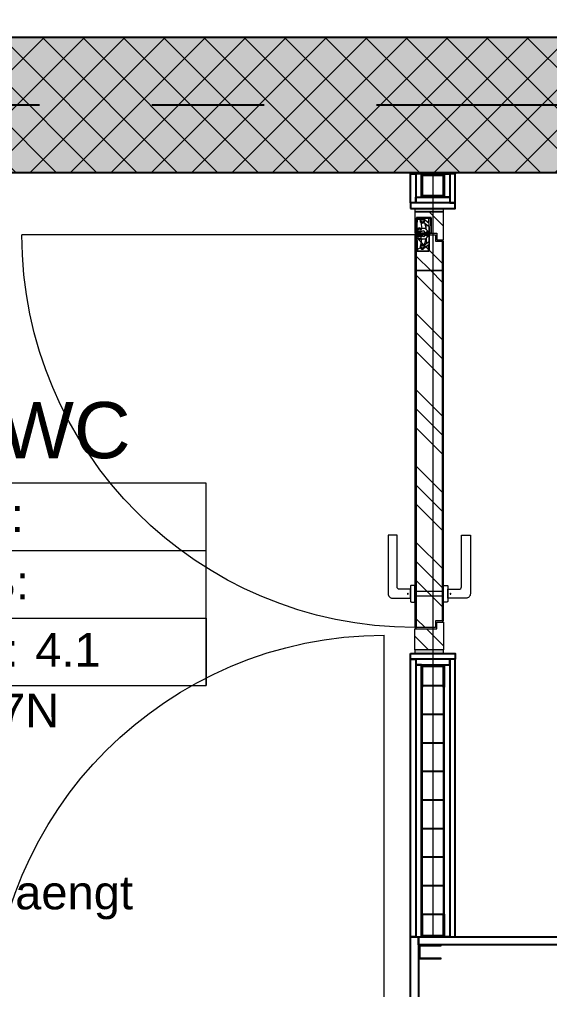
# Model space of a CAD drawing. Header units: millimetres. Extents: x -5 to 111, y -3 to 86.
# Drawn here: x 16.606 to 17.785, y 41.932 to 44.09 of the extents above; entities that cross this region are included whole.
import ezdxf

# ---------------------------------------------------------------- set-up
doc = ezdxf.new("R2010")
doc.units = ezdxf.units.MM
doc.linetypes.add('MITTE', pattern=[2, 1.25, -0.25, 0.25, -0.25])
doc.layers.add('A1------H-', color=8, linetype='Continuous')
for name, color, linetype, lineweight in [('A1E00---E-', 3, 'MITTE', 25), ('A1E6----E-', 3, 'Continuous', 25), ('A1E6----H-', 5, 'Continuous', 18), ('A1M11---E-', 3, 'Continuous', 25), ('A1M11---H-', 5, 'Continuous', 25), ('A1M16---E-', 5, 'Continuous', 18), ('A1Z21---E-', 210, 'Continuous', 18), ('A1Z29---T-', 5, 'Continuous', 18)]:
    doc.layers.add(name, color=color, linetype=linetype, lineweight=lineweight)
doc.styles.add('ARIAL', font='ARIAL.TTF')
pattern_1 = [(45, (0, 0), (-0.084853, 0.084853), []), (45, (-0.02121, 0.02121), (-0.084853, 0.084853), []), (45, (-0.04243, 0.04243), (-0.084853, 0.084853), [])]

# ---------------------------------------------------------------- blocks, each defined once
blk = doc.blocks.new('B_rot_re Holz')
at = {"layer": 'A1M16---E-', "linetype": 'Continuous', "lineweight": 0}
for points in [[(0.3752, 0.495), (0.4392, 0.495), (0.4392, 0.487), (0.3752, 0.487)], [(0.3752, -0.487), (0.4392, -0.487), (0.4392, -0.495), (0.3752, -0.495)]]:
    blk.add_hatch(color=256, dxfattribs=at).paths.add_polyline_path(points)
at = {"layer": 'A1M16---E-', "linetype": 'Continuous', "lineweight": 5}
h = blk.add_hatch(dxfattribs=at)
h.set_pattern_fill('HARTHOLZ', color=256, style=0, pattern_type=2)
h.set_pattern_definition(pattern_1)
h.paths.add_polyline_path([(0.4392, 0.425), (0.4392, 0.487), (0.3752, 0.487), (0.3752, 0.44), (0.4243, 0.44), (0.4243, 0.425)])
h = blk.add_hatch(dxfattribs=at)
h.set_pattern_fill('HARTHOLZ', color=256, style=0, pattern_type=2)
h.set_pattern_definition(pattern_1)
h.paths.add_polyline_path([(0.3792, -0.3565), (0.4362, -0.3565), (0.4362, 0.422), (0.4213, 0.422), (0.4213, 0.437), (0.3792, 0.437)])
h = blk.add_hatch(dxfattribs=at)
h.set_pattern_fill('HARTHOLZ', color=256, style=0, pattern_type=2)
h.set_pattern_definition(pattern_1)
h.paths.add_polyline_path([(0.4362, -0.3565), (0.3792, -0.3565), (0.3792, -0.4365), (0.4213, -0.4365), (0.4213, -0.422), (0.4362, -0.422)])
h = blk.add_hatch(dxfattribs=at)
h.set_pattern_fill('HARTHOLZ', color=256, style=0, pattern_type=2)
h.set_pattern_definition(pattern_1)
h.paths.add_polyline_path([(0.4392, -0.425), (0.4392, -0.487), (0.3752, -0.487), (0.3752, -0.44), (0.4243, -0.44), (0.4243, -0.425)])
for p, q in [((0.3792, -0.4254), (0.3792, -0.4003)), ((0.4064, -0.3995), (0.3801, -0.3995)), ((0.3806, -0.4103), (0.3814, -0.4021)), ((0.3811, -0.404), (0.3872, -0.4075)), ((0.3831, -0.4007), (0.4042, -0.4007)), ((0.4059, -0.4142), (0.4059, -0.4022)), ((0.4059, -0.4032), (0.4059, -0.415)), ((0.4073, -0.4003), (0.4073, -0.415)), ((0.3792, -0.4251), (0.3792, -0.4365)), ((0.3799, -0.4254), (0.3792, -0.4254)), ((0.3806, -0.4231), (0.3799, -0.4254)), ((0.3806, -0.4231), (0.3806, -0.4103)), ((0.3889, -0.4132), (0.3909, -0.4265)), ((0.3965, -0.4136), (0.4006, -0.4285)), ((0.4059, -0.415), (0.4073, -0.415)), ((0.3752, -0.4365), (-0.4987, -0.4365)), ((0.3989, -0.4365), (0.3792, -0.4365)), ((0.3989, -0.44), (0.3792, -0.44)), ((0.3792, -0.4415), (0.3792, -0.44)), ((0.38, -0.4415), (0.3792, -0.4415)), ((0.3792, -0.4415), (0.3792, -0.474)), ((0.3808, -0.4445), (0.38, -0.4415)), ((0.3808, -0.4445), (0.3808, -0.461)), ((0.3889, -0.4633), (0.3909, -0.45)), ((0.3965, -0.4629), (0.4006, -0.448)), ((0.4113, -0.44), (0.4085, -0.44)), ((0.4113, -0.4646), (0.4113, -0.44)), ((0.3808, -0.461), (0.3817, -0.4717)), ((0.382, -0.472), (0.3869, -0.4692)), ((0.3837, -0.4735), (0.4078, -0.4735)), ((0.4057, -0.4735), (0.4057, -0.4629)), ((0.4098, -0.4646), (0.4098, -0.4715)), ((0.4098, -0.4646), (0.4113, -0.4646)), ((0.4113, -0.474), (0.4113, -0.4646)), ((0.4103, -0.475), (0.3803, -0.475))]:
    blk.add_line(p, q, dxfattribs=at)
for points in [[(0.3752, 0.495), (0.4392, 0.495), (0.4392, 0.487), (0.3752, 0.487)], [(0.4392, 0.425), (0.4392, 0.487), (0.3752, 0.487), (0.3752, 0.44), (0.4243, 0.44), (0.4243, 0.425)], [(0.3752, 0.437), (0.3772, 0.437), (0.3772, -0.4365), (0.3752, -0.4365)], [(0.3772, 0.437), (0.3792, 0.437), (0.3792, -0.4365), (0.3772, -0.4365)], [(0.3792, -0.3565), (0.4362, -0.3565), (0.4362, 0.422), (0.4213, 0.422), (0.4213, 0.437), (0.3792, 0.437)], [(0.4362, 0.422), (0.4392, 0.422), (0.4392, -0.422), (0.4362, -0.422)], [(0.3752, 0.367), (0.4392, 0.367), (0.4392, 0.357), (0.3752, 0.357)], [(0.4362, -0.3565), (0.3792, -0.3565), (0.3792, -0.4365), (0.4213, -0.4365), (0.4213, -0.422), (0.4362, -0.422)], [(0.3792, -0.3995), (0.4073, -0.3995), (0.4073, -0.4365), (0.3792, -0.4365)], [(0.4392, -0.425), (0.4392, -0.487), (0.3752, -0.487), (0.3752, -0.44), (0.4243, -0.44), (0.4243, -0.425)], [(0.3792, -0.44), (0.4113, -0.44), (0.4113, -0.475), (0.3792, -0.475)], [(0.3752, -0.487), (0.4392, -0.487), (0.4392, -0.495), (0.3752, -0.495)]]:
    blk.add_lwpolyline(points, close=True, dxfattribs=at)
at = {"layer": 'A1M16---E-', "linetype": 'Continuous', "lineweight": 5, "flags": 128}
for points in [[(0.3157, 0.362, -0.414214), (0.3257, 0.372), (0.3658, 0.372), (0.3658, 0.352), (0.3407, 0.352, 0.414214), (0.3357, 0.347), (0.3357, 0.232), (0.3157, 0.232)], [(0.3752, 0.3805), (0.3752, 0.3435), (0.3678, 0.3435, -0.414214), (0.3658, 0.3455), (0.3658, 0.3785, -0.414214), (0.3678, 0.3805)], [(0.4392, 0.3805), (0.4392, 0.3435), (0.4467, 0.3435, 0.414214), (0.4487, 0.3455), (0.4487, 0.3785, 0.414214), (0.4467, 0.3805)], [(0.4988, 0.362, 0.414214), (0.4888, 0.372), (0.4487, 0.372), (0.4487, 0.352), (0.4738, 0.352, -0.414214), (0.4788, 0.347), (0.4788, 0.232), (0.4988, 0.232)], [(0.4073, -0.4142), (0.4073, -0.4003), (0.4073, -0.4, 0.414214), (0.4067, -0.3995), (0.4064, -0.3995), (0.3801, -0.3995), (0.3798, -0.3995, 0.414214), (0.3792, -0.4), (0.3792, -0.4003), (0.3792, -0.4254), (0.3799, -0.4254), (0.3806, -0.4231), (0.3806, -0.4103), (0.3814, -0.4021), (0.3814, -0.4016, -0.385599), (0.3824, -0.4007), (0.3831, -0.4007), (0.4042, -0.4007), (0.4049, -0.4007, -0.414214), (0.4059, -0.4017), (0.4059, -0.4022), (0.4059, -0.4142)], [(0.4113, -0.456), (0.4113, -0.474), (0.4113, -0.4745, -0.414214), (0.4107, -0.475), (0.4103, -0.475), (0.3803, -0.475), (0.3798, -0.475, -0.414214), (0.3792, -0.4745), (0.3792, -0.474), (0.3792, -0.4415), (0.38, -0.4415), (0.3808, -0.4445), (0.3808, -0.461), (0.3817, -0.4717), (0.3818, -0.4726, 0.388896), (0.3828, -0.4735), (0.3837, -0.4735), (0.4078, -0.4735), (0.4087, -0.4735, 0.414214), (0.4098, -0.4725), (0.4098, -0.4715), (0.4098, -0.456)]]:
    blk.add_lwpolyline(points, format="xyb", close=True, dxfattribs=at)
at = {"layer": 'A1M16---E-', "linetype": 'Continuous', "lineweight": 5}
for points in [[(0.4073, -0.4347), (0.4073, -0.4149), (0.3955, -0.4057)], [(0.4006, -0.4285), (0.3986, -0.4265), (0.388, -0.4265)], [(0.3955, -0.4128), (0.4073, -0.422), (0.4073, -0.4347), (0.4006, -0.4285), (0.4006, -0.4168)], [(0.3991, -0.4408), (0.395, -0.4449), (0.3874, -0.4427)], [(0.3991, -0.4357), (0.395, -0.4316), (0.3876, -0.4343)], [(0.4006, -0.448), (0.3986, -0.45), (0.3887, -0.45)], [(0.4072, -0.4419), (0.4072, -0.4617), (0.3955, -0.4708)], [(0.3955, -0.4637), (0.4072, -0.4546), (0.4072, -0.4419), (0.4006, -0.448), (0.4006, -0.4597)]]:
    blk.add_lwpolyline(points, dxfattribs=at)
for centre, radius in [((0.3598, 0.362), 0.001), ((0.4547, 0.362), 0.001), ((0.3919, -0.4092), 0.00503), ((0.3919, -0.4092), 0.00287), ((0.3853, -0.4303), 0.00462), ((0.3853, -0.4303), 0.00287), ((0.3853, -0.4468), 0.00462), ((0.3853, -0.4468), 0.00287), ((0.4037, -0.4382), 0.00503), ((0.4037, -0.4382), 0.00287), ((0.3919, -0.4673), 0.00503), ((0.3919, -0.4673), 0.00287)]:
    blk.add_circle(centre, radius, dxfattribs=at)
blk.add_arc((0.3752, -0.437), 0.874, 90, 179.9672, dxfattribs=at)
blk = doc.blocks.new('STAENDER_GIS')
at = {"layer": 'A1M11---E-', "lineweight": 9}
blk.add_lwpolyline([(0, 0), (0.05, 0), (0.05, 0.003), (0.003, 0.003), (0.003, 0.029), (0.05, 0.029), (0.05, 0.032), (0, 0.032)], close=True, dxfattribs=at)
blk = doc.blocks.new('bbl-raumstempel')
for points in [[(0, 0), (0, -0.45), (1.2, -0.45), (1.2, 0), (0, 0)], [(0.6, -0.45), (0.6, 0)], [(0.6, -0.15), (1.2, -0.15)], [(0.6, -0.3), (1.2, -0.3)], [(1.2, -0.3), (1.2, -0.45)]]:
    blk.add_lwpolyline(points)
at = {"style": 'ARIAL'}
for s, p in [('FB:', (0.6318, -0.1083)), ('RB:', (0.6318, -0.2583)), ('FL:', (0.6318, -0.4083)), ('B:', (0.0282, -0.6971)), ('W:', (0.0282, -0.8221)), ('D:', (0.0282, -0.9478))]:
    blk.add_text(s, height=0.075, dxfattribs=at).set_placement(p)
for tag, p, height in [('RAUMBEZ', (0.0233, 0.0555), 0.125), ('FB', (0.8201, -0.1083), 0.075), ('RNR1', (0.0233, -0.285), 0.125), ('RB', (0.8201, -0.2583), 0.075), ('FLAECHE', (0.8201, -0.4083), 0.075), ('RNR2', (0.0233, -0.5428), 0.075), ('B', (0.1756, -0.6971), 0.075), ('W', (0.1756, -0.8221), 0.075), ('D', (0.1756, -0.9478), 0.075)]:
    blk.add_attdef(tag, p, '', height=height, dxfattribs=at)
blk = doc.blocks.new('2011.DM.04.053F', base_point=(19.21575, 38.2075))
at = {"layer": 'A1Z21---E-'}
blk.add_lwpolyline([(19.21575, 38.2075), (19.21575, 38.205), (19.44175, 38.205), (19.44175, 41.801), (19.597, 41.801), (19.597, 43.75), (19.393, 43.75), (19.393, 42.032), (17.493, 42.032), (17.493, 41.801), (19.21575, 41.801)], close=True, dxfattribs=at)
at = {"layer": 'A1Z21---E-', "style": 'ARIAL', "flags": 1}
blk.add_attdef('C_NUMBER', (19.21575, 38.2075), '', height=10, dxfattribs=at)
blk = doc.blocks.new('2011.DM.04.056N', base_point=(17.525, 42.05))
at = {"layer": 'A1Z21---E-'}
blk.add_lwpolyline([(17.525, 42.05), (19.375, 42.05), (19.375, 43.75), (17.525, 43.75)], close=True, dxfattribs=at)
at = {"layer": 'A1Z21---E-', "style": 'ARIAL', "flags": 1}
blk.add_attdef('C_NUMBER', (17.525, 42.05), '', height=10, dxfattribs=at)
blk = doc.blocks.new('2011.DM.04.057N', base_point=(15.55, 41.8197))
at = {"layer": 'A1Z21---E-'}
blk.add_lwpolyline([(15.55, 41.8197), (15.55, 41.865), (15.55, 44.05), (16.54, 44.05), (16.54, 43.75), (17.525, 43.75), (17.525, 42.05), (17.475, 42.05), (17.475, 41.8197)], close=True, dxfattribs=at)
at = {"layer": 'A1Z21---E-', "style": 'ARIAL', "flags": 1}
blk.add_attdef('C_NUMBER', (15.55, 41.8197), '', height=10, dxfattribs=at)
blk = doc.blocks.new('2011.DM.04.061H', base_point=(10.905, 44.05))
at = {"layer": 'A1Z21---E-'}
blk.add_lwpolyline([(22.8075, 46.445), (22.8075, 44.125), (22.35, 44.125), (22.35, 44.05), (14.55, 44.05)], dxfattribs=at)
at = {"layer": 'A1Z21---E-', "style": 'ARIAL', "flags": 1}
blk.add_attdef('C_NUMBER', (10.905, 44.05), '', height=10, dxfattribs=at)

msp = doc.modelspace()

# ---------------------------------------------------------------- hatches: boundary and pattern name
at = {"layer": 'A1------H-'}
msp.add_hatch(color=256, dxfattribs=at).paths.add_polyline_path([(17.8173, 43.75), (19.84, 43.75), (19.84, 44.05), (17.8173, 44.05), (17.3325, 44.05), (16.54, 44.05), (16.54, 43.75), (17.3325, 43.75)])
at = {"layer": 'A1E6----H-'}
h = msp.add_hatch(dxfattribs=at)
h.set_pattern_fill('ANSI37', color=256, scale=0.02, style=0)
h.paths.add_polyline_path([(17.8173, 43.75), (19.84, 43.75), (19.84, 44.05), (17.8173, 44.05), (17.3325, 44.05), (16.54, 44.05), (16.54, 43.75), (17.3325, 43.75)])
at = {"layer": 'A1M11---H-'}
h = msp.add_hatch(dxfattribs=at)
h.set_pattern_fill('ANSI31', color=256, scale=0.02, angle=315, style=0)
h.paths.add_polyline_path([(17.5015, 42.652), (17.5485, 42.652), (17.5485, 42.05), (17.5015, 42.05)])

# ---------------------------------------------------------------- linework, layer by layer
at = {"layer": 'A1E00---E-'}
msp.add_line((1.4, 43.9), (89.8, 43.9), dxfattribs=at)
at = {"layer": 'A1E6----E-', "flags": 128}
msp.add_lwpolyline([(19.84, 43.75), (19.84, 44.05), (17.8173, 44.05), (17.3325, 44.05), (16.54, 44.05), (16.54, 43.75), (17.3325, 43.75), (17.8173, 43.75)], close=True, dxfattribs=at)
at = {"layer": 'A1M11---E-'}
for points in [[(17.475, 43.75), (17.575, 43.75), (17.575, 43.747), (17.475, 43.747)], [(17.475, 43.6825), (17.475, 43.747), (17.4875, 43.747), (17.4875, 43.6825)], [(17.5, 43.695), (17.5, 43.747), (17.4875, 43.747), (17.4875, 43.695)], [(17.5, 43.697), (17.5, 43.747), (17.55, 43.747), (17.55, 43.697), (17.5485, 43.697), (17.5485, 43.744), (17.5015, 43.744), (17.5015, 43.697)], [(17.5, 43.745), (17.5, 43.695), (17.55, 43.695), (17.55, 43.745), (17.5485, 43.745), (17.5485, 43.698), (17.5015, 43.698), (17.5015, 43.745)], [(17.5015, 43.698), (17.5015, 43.744), (17.5485, 43.744), (17.5485, 43.698)], [(17.55, 43.695), (17.55, 43.747), (17.5625, 43.747), (17.5625, 43.695)], [(17.575, 43.6825), (17.575, 43.747), (17.5625, 43.747), (17.5625, 43.6825)], [(17.475, 43.67), (17.575, 43.67), (17.575, 43.6825), (17.475, 43.6825)], [(17.4875, 43.695), (17.5625, 43.695), (17.5625, 43.6825), (17.4875, 43.6825)], [(17.475, 42.68), (17.575, 42.68), (17.575, 42.6675), (17.475, 42.6675)], [(17.475, 42.05), (17.475, 42.6675), (17.4875, 42.6675), (17.4875, 42.05)], [(17.4875, 42.655), (17.5625, 42.655), (17.5625, 42.6675), (17.4875, 42.6675)], [(17.575, 42.05), (17.575, 42.6675), (17.5625, 42.6675), (17.5625, 42.05)], [(17.5, 42.05), (17.5, 42.655), (17.4875, 42.655), (17.4875, 42.05)], [(17.5, 42.605), (17.5, 42.655), (17.55, 42.655), (17.55, 42.605), (17.5485, 42.605), (17.5485, 42.652), (17.5015, 42.652), (17.5015, 42.605)], [(17.5015, 42.652), (17.5485, 42.652), (17.5485, 42.05), (17.5015, 42.05)], [(17.55, 42.05), (17.55, 42.655), (17.5625, 42.655), (17.5625, 42.05)], [(17.55, 42.1), (17.55, 42.05), (17.5, 42.05), (17.5, 42.1), (17.5015, 42.1), (17.5015, 42.053), (17.5485, 42.053), (17.5485, 42.1)], [(17.475, 42.05), (17.493, 42.05), (17.493, 41.765), (17.475, 41.765)], [(17.493, 42.05), (19.597, 42.05), (19.597, 42.032), (17.493, 42.032)]]:
    msp.add_lwpolyline(points, close=True, dxfattribs=at)

# ---------------------------------------------------------------- block references
at = {"layer": 'A1M11---E-', "xscale": -1, "rotation": 180}
msp.add_blockref('STAENDER_GIS', (17.493, 42.032), dxfattribs=at)
at = {"layer": 'A1M16---E-', "xscale": -1}
for p, rotation in [((17.1097, 43.175), 180), ((16.98, 42.2218), 90)]:
    msp.add_blockref('B_rot_re Holz', p, dxfattribs=dict(at, rotation=rotation))
at = {"layer": 'A1Z21---E-'}
for name, p in [('2011.DM.04.061H', (10.905, 44.05)), ('2011.DM.04.057N', (15.55, 41.8197)), ('2011.DM.04.053F', (19.2157, 38.2075)), ('2011.DM.04.056N', (17.525, 42.05))]:
    msp.add_blockref(name, p, dxfattribs=at)
at = {"layer": 'A1Z29---T-'}
msp.add_blockref('bbl-raumstempel', (15.8206, 43.0588), dxfattribs=at).add_auto_attribs({'FLAECHE': '4.1', 'RAUMBEZ': 'Vorraum WC', 'RNR1': '04.042', 'RNR2': '2011.DM.04.057N', 'B': 'PU', 'W': 'Kunstharzt', 'D': 'Metall abgehaengt'})

doc.saveas('drawing.dxf')
